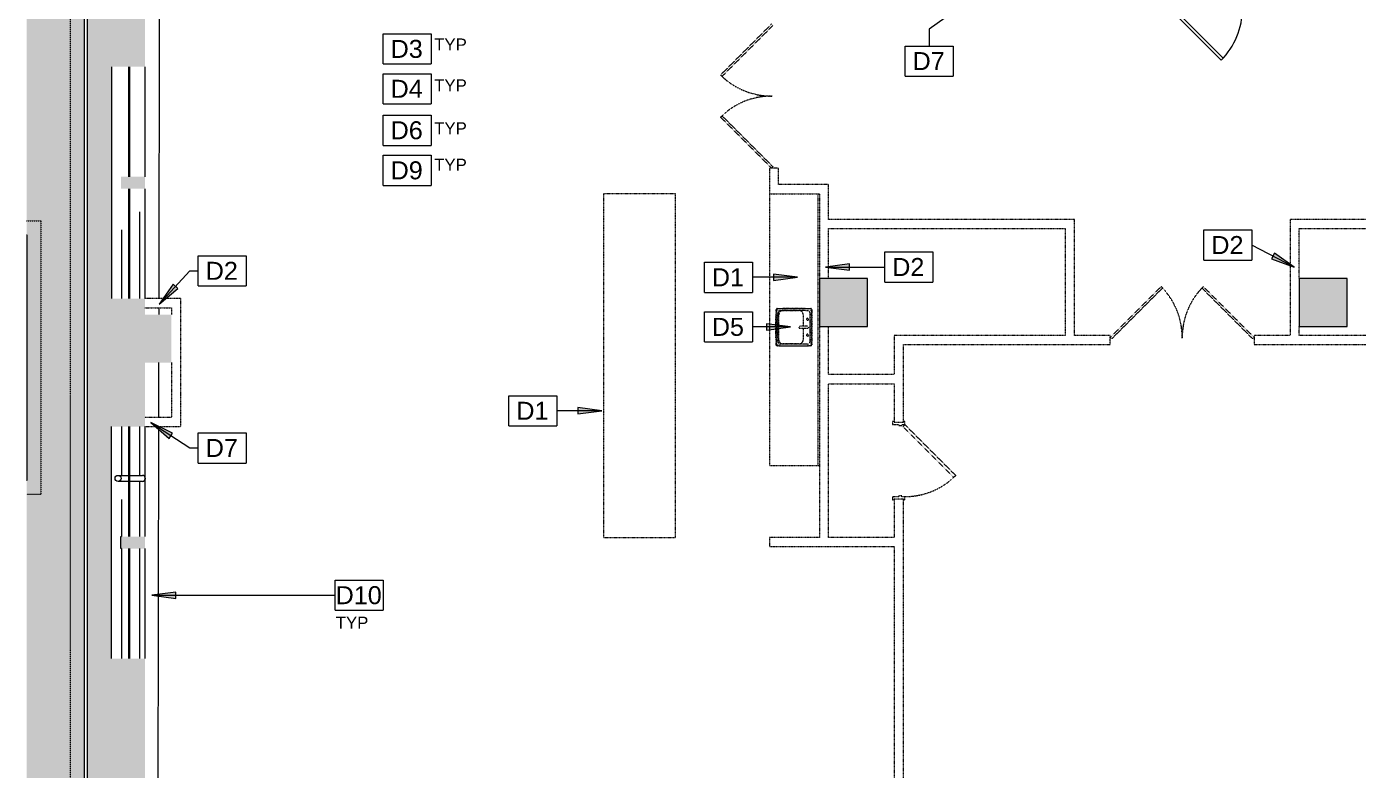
# Model space of a CAD drawing. Header units: inches. Extents: x 433 to 2535, y -5 to 2055.
# Drawn here: x 433 to 1099, y 432 to 804 of the extents above; entities that cross this region are included whole.
import ezdxf

# ---------------------------------------------------------------- set-up
doc = ezdxf.new("R2010")
doc.units = ezdxf.units.IN
doc.header["$MEASUREMENT"] = 0
doc.linetypes.add('Demolished', pattern=[0.1875, 0.125, -0.0625])
doc.linetypes.add('IMPORT-Dash 1_16_', pattern=[0.125, 0.0625, -0.0625])
for name, color, linetype, lineweight in [('_900 AVAILABLE SPACE', 7, 'Continuous', 9), ('A-ANNO-KEYN', 231, 'Continuous', 9), ('A-DETL-GENF', 92, 'Continuous', 9), ('A-DOOR', 31, 'Continuous', 13), ('A-WALL', 113, 'Continuous', 13), ('A0209 - Terrace Backround_Link_dwg', 8, 'Continuous', 9), ('CORE', 7, 'Continuous', 9), ('G-ANNO-TEXT', 231, 'Continuous', 9), ('L-DT-style-43', 10, 'Continuous', 20), ('L-GR-soil', 10, 'Continuous', 20), ('L-HS-pav-edge', 10, 'Continuous', 20), ('L-HS-pav-patt-53', 10, 'Continuous', 20), ('P-SANR-FIXT', 6, 'Demolished', 9), ('Q-CASE', 31, 'Demolished', 9), ('S-COLS', 52, 'Continuous', 13), ('Victor Bldg - 9th Floor_LINK_dwg', 8, 'Continuous', 9), ('WINDOWS', 7, 'Continuous', 9)]:
    doc.layers.add(name, color=color, linetype=linetype, lineweight=lineweight)
doc.styles.add('Arial', font='arial.ttf', dxfattribs={"height": 9})
doc.styles.add('Swis721 Lt BT', font='swissl.ttf', dxfattribs={"height": 6})

# ---------------------------------------------------------------- blocks, each defined once
blk = doc.blocks.new('Victor Bldg - 9th Floor_LINK_dwg-6972240-Level XX  DEMOLITION')
at = {"lineweight": 9}
for p, q in [((483.5, 783.5), (483.5, 728.5)), ((483.5, 722.5), (483.5, 667.5)), ((483.5, 603.5), (483.5, 548.5)), ((483.5, 542.5), (483.5, 487.5))]:
    blk.add_line(p, q, dxfattribs=at)
at = {"layer": '_900 AVAILABLE SPACE'}
for p, q in [((498.82, 667.5), (499.09, 813)), ((498.81, 659.5), (498.81, 662.88)), ((498.71, 608.12), (498.76, 635.5)), ((498.2, 329.5), (498.7, 603.5))]:
    blk.add_line(p, q, dxfattribs=at)
at = {"layer": 'CORE'}
for p, q in [((489, 711), (489, 667.5)), ((480, 702), (480, 667.5)), ((475, 487.5), (475, 603.5)), ((480, 603.5), (480, 579.1)), ((483.94, 603.5), (483.94, 548.5)), ((489, 603.5), (489, 579.1)), ((478.31, 579.1), (490.5, 579.1)), ((490.5, 576.1), (478.31, 576.1)), ((480, 567), (480, 548.5)), ((480, 542.5), (480, 487.5)), ((483.69, 542.5), (483.69, 487.5)), ((489, 542.5), (489, 487.5))]:
    blk.add_line(p, q, dxfattribs=at)
at = {"layer": 'CORE', "flags": 128}
blk.add_lwpolyline([(489, 576.1), (489, 576), (489, 548.5)], dxfattribs=at)
at = {"layer": 'CORE'}
blk.add_circle((478.31, 577.6), 1.5, dxfattribs=at)
blk.add_arc((490.5, 577.6), 1.5, 270, 90, dxfattribs=at)
at = {"layer": 'WINDOWS'}
for p, q in [((475, 783.5), (475, 667.5)), ((483.69, 783.5), (483.69, 728.5)), ((483.94, 783.5), (483.94, 728.5)), ((491.69, 783.5), (491.69, 728.5)), ((483.69, 722.5), (483.69, 667.5)), ((483.94, 722.5), (483.94, 667.5)), ((491.69, 722.5), (491.69, 667.5)), ((483.69, 603.5), (483.69, 548.5)), ((491.69, 603.5), (491.69, 548.5)), ((483.94, 542.5), (483.94, 487.5)), ((491.69, 542.5), (491.69, 487.5))]:
    blk.add_line(p, q, dxfattribs=at)
at = {"layer": 'WINDOWS', "flags": 128}
blk.add_lwpolyline([(480, 542.5), (479.69, 542.5), (479.69, 548.5), (480, 548.5)], dxfattribs=at)
blk = doc.blocks.new('Door - Single - Solid Door-6985263-Level XX  DEMOLITION')
at = {"layer": 'A-DOOR'}
h = blk.add_hatch(color=250, dxfattribs=at)
h.paths.add_polyline_path([(-15.26, -3.15), (-14.13, -3.15), (-14.13, -1.65), (-13.63, -1.65), (-13.63, -0.15), (-14.13, -0.15), (-14.13, 2.97), (-15.63, 2.97), (-15.63, 2.22), (-15.26, 2.22), (-15.26, -2.4), (-15.63, -2.4), (-15.63, -3.15)], flags=0)
h.paths.add_polyline_path([(22.12, -3.15), (23.62, -3.15), (23.62, -2.4), (23.24, -2.4), (23.24, 2.22), (23.62, 2.22), (23.6, 2.97), (22.12, 2.97), (22.12, -0.15), (21.62, -0.15), (21.62, -1.65), (22.12, -1.65), (22.12, -2.4)], flags=0)
at = {"layer": 'A-DOOR', "color": 8, "lineweight": 20}
for p, q in [((-15.63, 2.97), (-14.13, 2.97)), ((-15.63, 2.22), (-15.63, 2.97)), ((-14.13, 2.97), (-14.13, -0.15)), ((22.12, 2.97), (23.62, 2.97)), ((22.12, -0.15), (22.12, 2.97)), ((23.62, 2.97), (23.62, 2.22)), ((-15.63, -3.15), (-15.63, -2.4)), ((-14.13, -3.15), (-15.63, -3.15)), ((-14.13, -0.15), (-13.63, -0.15)), ((-14.13, -1.65), (-14.13, -3.15)), ((-13.63, -1.65), (-14.13, -1.65)), ((-13.03, -2.18), (-14.01, -3.15)), ((-14.01, -3.15), (11.45, -28.61)), ((-13.63, -0.15), (-13.63, -1.65)), ((12.42, -27.63), (-13.03, -2.18)), ((21.62, -0.15), (22.12, -0.15)), ((21.62, -1.65), (21.62, -0.15)), ((22.12, -1.65), (21.62, -1.65)), ((22.12, -3.15), (22.12, -1.65)), ((23.62, -3.15), (22.12, -3.15)), ((23.62, -2.4), (23.62, -3.15)), ((11.45, -28.61), (12.42, -27.63))]:
    blk.add_line(p, q, dxfattribs=at)
at = {"layer": 'A-DOOR', "lineweight": 9}
blk.add_arc((-14.01, -3.15), 36, 315, 0.5, dxfattribs=at)
blk = doc.blocks.new('Concrete-Rectangular-Column - 24 x 24-6985472-Level XX  DEMOLITION')
at = {"layer": 'S-COLS', "lineweight": 9}
blk.add_hatch(color=7, dxfattribs=at).paths.add_polyline_path([(12, -12), (12, 12), (-12, 12), (-12, -12), (7.38, -12)], flags=0)
at = {"layer": 'S-COLS', "color": 8, "lineweight": 20}
for p, q in [((12, 12), (-12, 12)), ((-12, 12), (-12, -12)), ((12, -12), (12, 12)), ((-12, -12), (12, -12))]:
    blk.add_line(p, q, dxfattribs=at)
blk = doc.blocks.new('Door - Glass Double - Full Rail - Panic Pull-7687648-Level XX  DEMOLITION')
at = {"layer": 'A-DOOR', "color": 10, "linetype": 'Demolished', "lineweight": 20}
for p, q in [((-36, 1.26), (-10.54, 26.72)), ((-10.54, 26.72), (-9.84, 26.01)), ((10.54, 26.72), (9.84, 26.01)), ((36, 1.26), (10.54, 26.72)), ((-9.84, 26.01), (-35.29, 0.56)), ((9.84, 26.01), (35.29, 0.56)), ((-35.29, 0.56), (-36, 1.26)), ((35.29, 0.56), (36, 1.26))]:
    blk.add_line(p, q, dxfattribs=at)
at = {"layer": 'A-DOOR', "color": 7, "linetype": 'Demolished', "lineweight": 9}
for centre, start, end in [((-36, 1.26), 359.5, 45), ((36, 1.26), 135, 180.5)]:
    blk.add_arc(centre, 36, start, end, dxfattribs=at)
blk = doc.blocks.new('Door - Single - Solid Door-7687678-Level XX  DEMOLITION')
at = {"layer": 'A-DOOR', "color": 10, "linetype": 'Demolished', "lineweight": 20}
for p, q in [((-14.01, 3.15), (11.45, 28.61)), ((12.42, 27.63), (-13.03, 2.18)), ((11.45, 28.61), (12.42, 27.63)), ((-15.63, 3.15), (-15.63, 2.4)), ((-14.13, 3.15), (-15.63, 3.15)), ((-14.13, 1.65), (-14.13, 3.15)), ((-13.63, 1.65), (-14.13, 1.65)), ((-14.13, -2.97), (-14.13, 0.15)), ((-14.13, 0.15), (-13.63, 0.15)), ((-13.03, 2.18), (-14.01, 3.15)), ((-13.63, 0.15), (-13.63, 1.65)), ((22.12, 1.65), (21.62, 1.65)), ((21.62, 1.65), (21.62, 0.15)), ((21.62, 0.15), (22.12, 0.15)), ((23.62, 3.15), (22.12, 3.15)), ((22.12, 3.15), (22.12, 1.65)), ((22.12, 0.15), (22.12, -2.97)), ((23.62, 2.4), (23.62, 3.15)), ((-15.63, -2.22), (-15.63, -2.97)), ((-15.63, -2.97), (-14.13, -2.97)), ((22.12, -2.97), (23.62, -2.97)), ((23.62, -2.97), (23.62, -2.22))]:
    blk.add_line(p, q, dxfattribs=at)
at = {"layer": 'A-DOOR', "color": 7, "linetype": 'Demolished', "lineweight": 9}
blk.add_arc((-14.01, 3.15), 36, 359.5, 45, dxfattribs=at)
blk = doc.blocks.new('C-Counter Top - ADJ HEIGHT-7688696-Level XX  DEMOLITION')
at = {"layer": 'Q-CASE', "color": 7}
for p, q in [((88.61, -0.75), (88.61, 0)), ((-47.26, -0.75), (88.61, -0.75)), ((88.61, -25), (88.61, -0.75)), ((-47.26, -25), (88.61, -25))]:
    blk.add_line(p, q, dxfattribs=at)
blk = doc.blocks.new('C-Counter Top - ADJ HEIGHT 3_-7689110-Level XX  DEMOLITION')
at = {"layer": 'Q-CASE', "color": 7}
for p, q in [((124.61, 0), (-47.26, 0)), ((-47.26, 0), (-47.26, -36)), ((124.61, -36), (124.61, 0)), ((-47.26, -36), (124.61, -36))]:
    blk.add_line(p, q, dxfattribs=at)
blk = doc.blocks.new('P-Sink-Rectangular - PSR1918-V6-Level XX  DEMOLITION')
at = {"layer": 'P-SANR-FIXT', "color": 7}
for p, q in [((-9.5, 4.97), (-9.34, 8.49)), ((-9.13, 8.48), (-9.28, 4.96)), ((-8.99, 8.84), (-5.52, 9)), ((-5.51, 8.78), (-8.98, 8.63)), ((-8.5, 5.01), (-8.42, 6.97)), ((-7.47, 7.92), (-5.51, 8)), ((-5.52, 9), (5.52, 9)), ((-5.52, 9), (-5.51, 8.78)), ((5.51, 8.78), (-5.51, 8.78)), ((-5.51, 8), (5.51, 8)), ((5.52, 9), (5.51, 8.78)), ((8.98, 8.63), (5.51, 8.78)), ((5.51, 8), (7.47, 7.92)), ((5.52, 9), (8.99, 8.84)), ((8.42, 6.97), (8.5, 5.01)), ((9.28, 4.96), (9.13, 8.48)), ((9.34, 8.49), (9.5, 4.97)), ((-9.5, 4.97), (-9.28, 4.96)), ((-9.5, -4.97), (-9.5, 4.97)), ((-9.28, 4.96), (-9.28, -4.96)), ((-8.5, -5.01), (-8.5, 5.01)), ((-8.35, -5.5), (-8.35, 2.5)), ((-8.35, -5.5), (-8.35, 2.5)), ((-6.25, 4.6), (-0.49, 4.6)), ((-6.25, 4.6), (-0.49, 4.6)), ((0.48, 4.6), (6.25, 4.6)), ((0.48, 4.6), (6.25, 4.6)), ((8.35, 2.5), (8.35, -5.5)), ((8.35, 2.5), (8.35, -5.5)), ((8.5, 5.01), (8.5, -5.01)), ((9.5, 4.97), (9.28, 4.96)), ((9.28, -4.96), (9.28, 4.96)), ((9.5, 4.97), (9.5, -4.97)), ((-9.5, -4.97), (-9.28, -4.96)), ((-9.34, -8.49), (-9.5, -4.97)), ((-9.28, -4.96), (-9.13, -8.48)), ((-8.42, -6.97), (-8.5, -5.01)), ((8.5, -5.01), (8.42, -6.97)), ((9.13, -8.48), (9.28, -4.96)), ((9.5, -4.97), (9.28, -4.96)), ((9.5, -4.97), (9.34, -8.49)), ((-5.52, -9), (-8.99, -8.84)), ((-8.98, -8.63), (-5.51, -8.78)), ((-5.51, -8), (-7.47, -7.92)), ((6.25, -7.6), (-6.25, -7.6)), ((6.25, -7.6), (-6.25, -7.6)), ((-5.52, -9), (-5.51, -8.78)), ((5.52, -9), (-5.52, -9)), ((5.51, -8), (-5.51, -8)), ((-5.51, -8.78), (5.51, -8.78)), ((7.47, -7.92), (5.51, -8)), ((5.51, -8.78), (8.98, -8.63)), ((5.52, -9), (5.51, -8.78)), ((8.99, -8.84), (5.52, -9))]:
    blk.add_line(p, q, dxfattribs=at)
at = {"layer": 'P-SANR-FIXT', "color": 7, "flags": 128}
for points in [[(-0.5, 6.97), (-0.5, 6.97), (-0.5, 6.96), (-0.5, 6.95), (-0.5, 6.94), (-0.5, 6.93), (-0.5, 6.91), (-0.5, 6.89), (-0.5, 6.87), (-0.5, 6.84), (-0.5, 6.81), (-0.5, 6.78), (-0.5, 6.74), (-0.5, 6.7), (-0.5, 6.66), (-0.5, 6.62), (-0.5, 6.57), (-0.5, 6.52), (-0.5, 6.47), (-0.5, 6.42), (-0.5, 6.36), (-0.5, 6.3), (-0.5, 6.24), (-0.5, 6.18), (-0.5, 6.11), (-0.5, 6.05), (-0.5, 5.98), (-0.5, 5.91), (-0.5, 5.84), (-0.5, 5.77), (-0.5, 5.69), (-0.5, 5.62), (-0.5, 5.54), (-0.5, 5.46), (-0.5, 5.39), (-0.5, 5.31), (-0.5, 5.23), (-0.5, 5.15), (-0.5, 5.07), (-0.5, 4.99), (-0.5, 4.91), (-0.5, 4.83), (-0.5, 4.75), (-0.5, 4.67), (-0.5, 4.59), (-0.5, 4.51), (-0.5, 4.44), (-0.5, 4.36), (-0.5, 4.28), (-0.5, 4.21), (-0.5, 4.13), (-0.5, 4.06), (-0.5, 3.99), (-0.5, 3.92), (-0.5, 3.86), (-0.5, 3.79), (-0.5, 3.73), (-0.5, 3.66), (-0.5, 3.61), (-0.5, 3.55), (-0.5, 3.49), (-0.5, 3.44), (-0.5, 3.39), (-0.5, 3.34), (-0.5, 3.3), (-0.5, 3.25), (-0.5, 3.21), (-0.5, 3.18), (-0.5, 3.14), (-0.5, 3.11), (-0.5, 3.08), (-0.5, 3.06), (-0.5, 3.04), (-0.5, 3.02), (-0.5, 3), (-0.5, 2.99), (-0.5, 2.98), (-0.5, 2.97), (-0.5, 2.97), (-0.5, 2.97)], [(0.5, 2.97), (0.5, 2.97), (0.5, 2.97), (0.5, 2.98), (0.5, 2.99), (0.5, 3.01), (0.5, 3.02), (0.5, 3.05), (0.5, 3.07), (0.5, 3.1), (0.5, 3.13), (0.5, 3.16), (0.5, 3.19), (0.5, 3.23), (0.5, 3.27), (0.5, 3.32), (0.5, 3.36), (0.5, 3.41), (0.5, 3.46), (0.5, 3.52), (0.5, 3.57), (0.5, 3.63), (0.5, 3.69), (0.5, 3.76), (0.5, 3.82), (0.5, 3.89), (0.5, 3.95), (0.5, 4.02), (0.5, 4.1), (0.5, 4.17), (0.5, 4.24), (0.5, 4.32), (0.5, 4.39), (0.5, 4.47), (0.5, 4.55), (0.5, 4.63), (0.5, 4.71), (0.5, 4.79), (0.5, 4.87), (0.5, 4.95), (0.5, 5.03), (0.5, 5.11), (0.5, 5.19), (0.5, 5.26), (0.5, 5.34), (0.5, 5.42), (0.5, 5.5), (0.5, 5.58), (0.5, 5.65), (0.5, 5.73), (0.5, 5.8), (0.5, 5.87), (0.5, 5.94), (0.5, 6.01), (0.5, 6.08), (0.5, 6.14), (0.5, 6.21), (0.5, 6.27), (0.5, 6.33), (0.5, 6.39), (0.5, 6.44), (0.5, 6.49), (0.5, 6.55), (0.5, 6.59), (0.5, 6.64), (0.5, 6.68), (0.5, 6.72), (0.5, 6.76), (0.5, 6.79), (0.5, 6.82), (0.5, 6.85), (0.5, 6.88), (0.5, 6.9), (0.5, 6.92), (0.5, 6.93), (0.5, 6.95), (0.5, 6.96), (0.5, 6.96), (0.5, 6.97), (0.5, 6.97)]]:
    blk.add_lwpolyline(points, dxfattribs=at)
at = {"layer": 'P-SANR-FIXT', "color": 7}
for centre, radius, start, end in [((-8.97, 8.47), 0.371, 92.5667, 177.4333), ((-8.97, 8.47), 0.156, 92.5667, 177.4333), ((-7.42, 6.92), 0.995, 92.5667, 177.4333), ((-4, 6.75), 0.5, 360, 180), ((-4, 6.75), 0.5, 180, 360), ((-4, 6.75), 0.5, 180, 270), ((-4, 6.75), 0.5, 180, 270), ((-4, 6.75), 0.5, 135, 165), ((-4, 6.75), 0.5, 135, 165), ((-4, 6.75), 0.5, 60, 120), ((-4, 6.75), 0.5, 60, 120), ((-4, 6.75), 0.5, 75, 105), ((-4, 6.75), 0.5, 75, 105), ((-4, 6.75), 0.5, 0, 45), ((-4, 6.75), 0.5, 15, 45), ((-4, 6.75), 0.5, 0, 45), ((-4, 6.75), 0.5, 15, 45), ((-4, 6.75), 0.5, 315, 360), ((-4, 6.75), 0.5, 315, 360), ((0, 6.97), 0.5, 135, 150), ((0, 6.97), 0.5, 90, 105), ((0, 6.97), 0.5, 75, 90), ((0, 6.97), 0.5, 30, 45), ((4, 6.75), 0.5, 360, 180), ((4, 6.75), 0.5, 135, 180), ((4, 6.75), 0.5, 135, 180), ((4, 6.75), 0.5, 165, 180), ((4, 6.75), 0.5, 165, 180), ((4, 6.75), 0.5, 180, 360), ((4, 6.75), 0.5, 180, 225), ((4, 6.75), 0.5, 180, 195), ((4, 6.75), 0.5, 180, 225), ((4, 6.75), 0.5, 180, 195), ((4, 6.75), 0.5, 135, 150), ((4, 6.75), 0.5, 135, 150), ((4, 6.75), 0.5, 0, 120), ((4, 6.75), 0.5, 0, 120), ((4, 6.75), 0.5, 75, 105), ((4, 6.75), 0.5, 75, 105), ((4, 6.75), 0.5, 30, 60), ((4, 6.75), 0.5, 30, 60), ((7.42, 6.92), 0.995, 2.5667, 87.4333), ((8.97, 8.47), 0.156, 2.5667, 87.4333), ((8.97, 8.47), 0.371, 2.5667, 87.4333), ((-6.25, 2.5), 2.1, 90, 180), ((-6.25, 2.5), 2.1, 90, 180), ((-6.25, 2.5), 2.1, 160.02876, 180), ((-6.25, 2.5), 2.1, 115.02876, 154.97124), ((-6.25, 2.5), 2.1, 90, 109.97124), ((-4, 6.75), 0.5, 195, 240), ((-4, 6.75), 0.5, 195, 240), ((-4, 6.75), 0.5, 255, 270), ((-4, 6.75), 0.5, 255, 270), ((-4, 6.75), 0.5, 315, 345), ((-4, 6.75), 0.5, 315, 345), ((0, 2.97), 0.5, 210, 225), ((0, 2.97), 0.5, 255, 270), ((0, 2.97), 0.5, 270, 285), ((0, 2.97), 0.5, 315, 330), ((4, 6.75), 0.5, 210, 225), ((4, 6.75), 0.5, 210, 225), ((4, 6.75), 0.5, 240, 300), ((4, 6.75), 0.5, 240, 300), ((4, 6.75), 0.5, 255, 270), ((4, 6.75), 0.5, 255, 270), ((4, 6.75), 0.5, 315, 345), ((4, 6.75), 0.5, 315, 345), ((4, 6.75), 0.5, 315, 330), ((4, 6.75), 0.5, 315, 330), ((6.25, 2.5), 2.1, 70.02876, 90), ((6.25, 2.5), 2.1, 0, 90), ((6.25, 2.5), 2.1, 0, 90), ((6.25, 2.5), 2.1, 25.02876, 64.97124), ((6.25, 2.5), 2.1, 0, 19.97124), ((-6.25, -5.5), 2.1, 180, 199.97124), ((-6.25, -5.5), 2.1, 180, 270), ((-6.25, -5.5), 2.1, 180, 270), ((-6.25, -5.5), 2.1, 205.02876, 244.97124), ((6.25, -5.5), 2.1, 270, 360), ((6.25, -5.5), 2.1, 270, 360), ((6.25, -5.5), 2.1, 295.02876, 334.97124), ((6.25, -5.5), 2.1, 340.02876, 360), ((-8.97, -8.47), 0.371, 182.5667, 267.4333), ((-8.97, -8.47), 0.156, 182.5667, 267.4333), ((-7.42, -6.92), 0.995, 182.5667, 267.4333), ((-6.25, -5.5), 2.1, 250.02876, 270), ((6.25, -5.5), 2.1, 270, 289.97124), ((7.42, -6.92), 0.995, 272.5667, 357.4333), ((8.97, -8.47), 0.156, 272.5667, 357.4333), ((8.97, -8.47), 0.371, 272.5667, 357.4333)]:
    blk.add_arc(centre, radius, start, end, dxfattribs=at)
blk = doc.blocks.new('A0209 - Terrace Backround_Link_dwg-7465005-Level XX  DEMOLITION')
at = {"layer": 'L-GR-soil'}
h = blk.add_hatch(dxfattribs=at)
h.set_pattern_fill('FP_1', color=256, style=0, pattern_type=2)
h.set_pattern_definition([(37.5, (0, -3000), (-0.37796, 11.560943), [0, -9.12, 0, -10.2, -9.75]), (37.5, (0, -3000), (-0.37796, 11.560943), [-19.32, 0, -9.75]), (37.5, (0, -3000), (-0.37796, 11.560943), [0, -19.32, 0, -9.75]), (7.5, (0, -3000), (10.61866, 16.932876), [0, -4.92, 0, -8.22, -3.15]), (7.5, (0, -3000), (10.61866, 16.932876), [-13.14, 0, -3.15]), (7.5, (0, -3000), (10.61866, 16.932876), [0, -13.14, 0, -3.15]), (327.5, (-7.38, -3000), (18.684514, 0.03417), [0, -3, 0, -10.8, -14.1]), (327.5, (-7.38, -3000), (18.684514, 0.03417), [-13.8, 0, -14.1]), (327.5, (-7.38, -3000), (18.684514, 0.03417), [0, -13.8, 0, -14.1]), (317.5, (-7.38, -3000), (18.036465, 5.266324), [0, -1.5, 0, -7.08, -8.1]), (317.5, (-7.38, -3000), (18.036465, 5.266324), [-8.58, 0, -8.1]), (317.5, (-7.38, -3000), (18.036465, 5.266324), [0, -8.58, 0, -8.1])])
h.paths.add_polyline_path([(432.58, 243.5), (525.75, 243.5), (525.75, 286), (461.5, 286), (461.5, 1728.62), (432.58, 1728.62), (432.58, 270.03)], flags=0)
at = {"layer": 'L-HS-pav-patt-53'}
h = blk.add_hatch(dxfattribs=at)
h.set_pattern_fill('FP_2', color=256, style=0, pattern_type=2)
h.set_pattern_definition([(0, (0.9, -3000), (18, 18), [5.4, -6.3, 0.9, -5.4]), (0, (8.1, -2996.4), (18, 18), [0.9, -4.5, 3.6, -9]), (0, (10.8, -2995.5), (18, 18), [0.9, -17.1]), (0, (2.7, -2994.6), (18, 18), [3.6, -14.4]), (0, (0.9, -2992.8), (18, 18), [1.8, -16.2]), (0, (13.5, -2991), (18, 18), [1.8, -0.9, 0.9, -14.4]), (0, (6.3, -2990.1), (18, 18), [2.7, -15.3]), (0, (1.8, -2988.3), (18, 18), [1.8, -16.2]), (0, (9, -2986.5), (18, 18), [0.9, -5.4, 2.7, -9]), (0, (5.4, -2985.6), (18, 18), [1.8, -16.2]), (0, (11.7, -2984.7), (18, 18), [1.8, -16.2]), (0, (8.1, -2983.8), (18, 18), [1.8, -16.2]), (0, (15.3, -2982.9), (18, 18), [1.8, -16.2]), (90, (0, -3000), (-18, 18), [3.6, -0.9, 1.8, -7.2, -4.5]), (90, (0, -3000), (-18, 18), [-13.5, 0, -4.5]), (90, (0, -3000), (-18, 18), [0, -13.5, 3.6, -0.9]), (90, (0.9, -2988.3), (-18, 18), [0.9, -17.1]), (90, (3.6, -2993.7), (-18, 18), [1.8, -3.6, 0.9, -11.7]), (90, (4.5, -2991), (-18, 18), [1.8, -3.6, 2.7, -9.9]), (90, (7.2, -2995.5), (-18, 18), [0.9, -9, 1.8, -0.9, -5.4]), (90, (7.2, -2995.5), (-18, 18), [-12.6, 0, -5.4]), (90, (7.2, -2995.5), (-18, 18), [0, -12.6, 1.8, -3.6]), (90, (8.1, -2997.3), (-18, 18), [0.9, -17.1]), (90, (9.9, -2991.9), (-18, 18), [0.9, -0.9, 2.7, -13.5]), (90, (10.8, -2994.6), (-18, 18), [1.8, -7.2, 0.9, -0.9, -7.2]), (90, (10.8, -2994.6), (-18, 18), [-10.8, 0, -7.2]), (90, (10.8, -2994.6), (-18, 18), [0, -10.8, 0.9, -6.3]), (90, (12.6, -2999.1), (-18, 18), [2.7, -15.3]), (90, (14.4, -2985.6), (-18, 18), [0.9, -0.9, 0.9, -15.3]), (90, (15.3, -2990.1), (-18, 18), [2.7, -15.3]), (90, (17.55, -2991.45), (-18, 18), [0.9, -17.1]), (45, (6.3, -3000), (0, 18.00011), [1.273, -24.183]), (45, (4.5, -2982.9), (0, 18.00011), [1.273, -3.818, 3.818, -16.546]), (45, (6.3, -2985.6), (0, 18.00011), [2.546, -6.364, 1.273, -15.274]), (45, (9.9, -2986.5), (0, 18.00011), [2.546, -8.91, 1.273, -12.728]), (45, (2.7, -2994.6), (0, 18.00011), [1.273, -24.183]), (45, (7.2, -2994.6), (0, 18.00011), [3.818, -21.637]), (45, (10.8, -2992.8), (0, 18.00011), [1.273, -7.637, 1.273, -15.273]), (45, (13.5, -2991), (0, 18.00011), [2.546, -22.91]), (45, (17.1, -2991), (0, 18.00011), [2.546, -22.91]), (45, (17.1, -2996.4), (0, 18.00011), [1.273, -24.183]), (45, (15.3, -2987.4), (0, 18.00011), [1.273, -24.183]), (45, (13.5, -2984.7), (0, 18.00011), [1.273, -24.183]), (45, (17.1, -2982.9), (0, 18.00011), [1.273, -24.183]), (45, (0, -2982.9), (0, 18.00011), [1.273, -24.183]), (45, (9, -2990.1), (0, 18.00011), [1.273, -24.183]), (45, (10.8, -2982.9), (0, 18.00011), [1.273, -8.91, 1.273, -14.001]), (45, (2.7, -2992.8), (0, 18.00011), [2.546, -22.91]), (45, (2.7, -2988.3), (0, 18.00011), [3.818, -21.637]), (135, (0.9, -2992.8), (-18.00011, 0), [1.909, -23.547]), (135, (10.8, -2993.7), (-18.00011, 0), [1.273, -24.183]), (135, (16.2, -2991), (-18.00011, 0), [1.273, -24.183]), (135, (9.9, -2987.4), (-18.00011, 0), [1.273, -24.183]), (135, (10.8, -2984.7), (-18.00011, 0), [1.273, -24.183]), (135, (8.1, -2983.8), (-18.00011, 0), [1.273, -24.183]), (135, (11.7, -2984.7), (-18.00011, 0), [1.273, -24.183]), (135, (0.9, -2995.5), (-18.00011, 0), [1.273, -24.183]), (135, (4.5, -2989.2), (-18.00011, 0), [1.273, -24.183]), (135, (4.5, -2994.6), (-18.00011, 0), [2.546, -22.91]), (135, (8.1, -2996.4), (-18.00011, 0), [2.546, -22.91]), (135, (15.3, -2986.5), (-18.00011, 0), [2.546, -22.91]), (135, (9.9, -2991), (-18.00011, 0), [1.273, -24.183]), (135, (12.6, -2996.4), (-18.00011, 0), [2.546, -15.273, 1.273, -6.364]), (135, (1.8, -2988.3), (-18.00011, 0), [2.546, -5.091, 2.546, -15.274]), (135, (0, -2998.2), (-18.00011, 0), [2.545, -6.365, 2.545, -6.365, -7.636]), (135, (0, -2998.2), (-18.00011, 0), [-17.82, 0, -7.636]), (135, (0, -2998.2), (-18.00011, 0), [0, -17.82, 1.273, -6.363]), (26.565, (6.3, -2994.6), (18.000347, -1.6e-05), [4.025, -2.012, 2.012, -32.2]), (26.565, (9, -2983.8), (18.000347, -1.6e-05), [4.025, -36.224]), (26.565, (9, -2996.4), (18.000347, -1.6e-05), [2.012, -38.237]), (26.565, (0.9, -2995.5), (18.000347, -1.6e-05), [2.012, -38.237]), (26.565, (4.5, -2991), (18.000347, -1.6e-05), [2.012, -38.237]), (26.565, (0.9, -2989.2), (18.000347, -1.6e-05), [2.012, -38.237]), (63.435, (3.6, -2987.4), (-1.6e-05, 18.000347), [2.012, -38.237]), (63.435, (9.9, -2987.4), (-1.6e-05, 18.000347), [2.012, -38.237]), (63.435, (11.7, -3000), (-1.6e-05, 18.000347), [2.012, -38.237]), (63.435, (0, -2990.1), (-1.6e-05, 18.000347), [2.012, -38.237]), (63.435, (7.2, -2999.1), (-1.6e-05, 18.000347), [2.012, -14.087, 2.012, -22.138]), (116.565, (4.5, -2983.8), (1.6e-05, 18.000347), [2.012, -38.237]), (116.565, (15.3, -2987.4), (1.6e-05, 18.000347), [2.012, -38.237]), (116.565, (7.2, -2983.8), (1.6e-05, 18.000347), [2.012, -38.237]), (116.565, (0, -2993.7), (1.6e-05, 18.000347), [2.012, -38.237]), (153.435, (13.5, -2996.4), (-18.000347, -1.6e-05), [2.012, -38.237]), (153.435, (17.1, -2991.9), (-18.000347, -1.6e-05), [2.012, -38.237]), (153.435, (6.3, -2990.1), (-18.000347, -1.6e-05), [2.012, -38.237]), (153.435, (9, -2986.5), (-18.000347, -1.6e-05), [2.012, -38.237]), (153.435, (15.3, -2982.9), (-18.000347, -1.6e-05), [2.012, -38.237]), (153.435, (2.7, -3000), (-18.000347, -1.6e-05), [3.019, -37.231])])
h.paths.add_polyline_path([(475, 287.5), (527.25, 287.5), (527.25, 299.5), (475, 299.5), (475, 1730.12), (463, 1730.12), (463, 287.5), (464.22, 287.5)], flags=0)
at = {"layer": 'L-DT-style-43', "linetype": 'IMPORT-Dash 1_16_', "flags": 128}
for points in [[(518.75, 279), (454.5, 279), (454.5, 1721.62), (432.58, 1721.62)], [(432.58, 706.37), (439.62, 706.37), (439.62, 569.5), (432.58, 569.5)]]:
    blk.add_lwpolyline(points, dxfattribs=at)
at = {"layer": 'L-HS-pav-edge', "flags": 128}
for points in [[(527.25, 287.5), (463, 287.5), (463, 1730.12), (432.58, 1730.12)], [(525.75, 286), (461.5, 286), (461.5, 1728.62), (432.58, 1728.62)], [(432.58, 699.37), (432.62, 699.37), (432.62, 576.5), (432.58, 576.5)]]:
    blk.add_lwpolyline(points, dxfattribs=at)
blk = doc.blocks.new('Keynote Tag - Keynote Number - Boxed-135510-Level XX  DEMOLITION')
at = {"layer": 'A-ANNO-KEYN'}
for p, q in [((-0.125, -0.0792), (-0.125, 0.0781)), ((-0.125, 0.0781), (0.125, 0.0781)), ((0.125, 0.0781), (0.125, -0.0792)), ((-0.125, -0.0792), (0.125, -0.0792))]:
    blk.add_line(p, q, dxfattribs=at)

msp = doc.modelspace()

# ---------------------------------------------------------------- hatches: boundary and pattern name
at = {"layer": 'A-ANNO-KEYN'}
for points in [[(1066.49, 683.32), (1056.56, 690.24), (1055.11, 687.44)], [(818.02, 678.18), (806.02, 679.76), (806.02, 676.6)], [(832.1, 683.32), (844.1, 681.74), (844.1, 684.9)], [(498.88, 664.77), (508.17, 672.53), (505.85, 674.67)], [(814.53, 653.4), (802.53, 654.98), (802.53, 651.82)], [(720.28, 611.42), (708.28, 613), (708.28, 609.84)], [(494.66, 605.48), (503.88, 597.63), (505.59, 600.28)], [(495.19, 519.19), (507.19, 517.61), (507.19, 520.77)]]:
    msp.add_hatch(color=256, dxfattribs=at).paths.add_polyline_path(points, flags=0)
at = {"layer": 'A-DETL-GENF'}
h = msp.add_hatch(color=7, dxfattribs=at)
h.paths.add_polyline_path([(2423, 3.5), (2423, 19.5), (2363, 19.5), (2363, 3.5)], flags=0)
h.paths.add_polyline_path([(2535, 3.5), (2535, 63.5), (2519, 63.5), (2519, 33.5), (2505, 33.5), (2505, 19.5), (2475, 19.5), (2475, 3.5), (2505, 3.5)], flags=0)
h.paths.add_polyline_path([(2103, 3.5), (2103, 19.5), (2059, 19.5), (2059, 27.5), (1979, 27.5), (1979, 11.5), (2043, 11.5), (2043, 3.5), (2059, 3.5)], flags=0)
h.paths.add_polyline_path([(2155, 3.5), (2215, 3.5), (2215, 19.5), (2203, 19.5), (2203, 33.5), (2179, 33.5), (2179, 19.5), (2155, 19.5)], flags=0)
h.paths.add_polyline_path([(2261.33, 7.5), (2267.33, 7.5), (2267.33, 19.5), (2261.33, 19.5)], flags=0)
h.paths.add_polyline_path([(2316, 7.5), (2316.67, 7.5), (2316.67, 19.5), (2310.67, 19.5), (2310.67, 7.5), (2311.38, 7.5)], flags=0)
h.paths.add_polyline_path([(1497.81, 11.5), (1503, 11.5), (1503, 27), (1483, 27), (1483, 41.5), (1459, 41.5), (1459, 27), (1439, 27), (1439, 11.5), (1483, 11.5)], flags=0)
h.paths.add_polyline_path([(1323, 11.5), (1323, 27), (1259, 27), (1259, 11.5)], flags=0)
h.paths.add_polyline_path([(1843, 11.5), (1863, 11.5), (1863, 27.5), (1843, 27.5), (1843, 41.5), (1819, 41.5), (1819, 27.5), (1799, 27.5), (1799, 11.5), (1819, 11.5)], flags=0)
h.paths.add_polyline_path([(1662.12, 11.5), (1683, 11.5), (1683, 27.5), (1619, 27.5), (1619, 11.5), (1657.5, 11.5)], flags=0)
h.paths.add_polyline_path([(1924, 15.5), (1924, 27.5), (1918, 27.5), (1918, 15.5)], flags=0)
h.paths.add_polyline_path([(1378, 15.5), (1384, 15.5), (1384, 27.5), (1378, 27.5)], flags=0)
h.paths.add_polyline_path([(1198, 15.5), (1204, 15.5), (1204, 27.5), (1198, 27.5)], flags=0)
h.paths.add_polyline_path([(1744, 15.5), (1744, 27.5), (1738, 27.5), (1738, 15.5)], flags=0)
h.paths.add_polyline_path([(1564, 15.5), (1564, 27), (1558, 27), (1558, 15.5)], flags=0)
h.paths.add_polyline_path([(2535, 115.5), (2535, 175.5), (2519, 175.5), (2519, 115.5)], flags=0)
h.paths.add_polyline_path([(2531, 220.5), (2531, 226.5), (2519, 226.5), (2519, 220.5)], flags=0)
h.paths.add_polyline_path([(2519, 268.5), (2531, 268.5), (2531, 274.5), (2519, 274.5)], flags=0)
h.paths.add_polyline_path([(527.25, 299.5), (543, 299.5), (543, 315.5), (505, 315.5), (505, 329.5), (491.69, 329.5), (491.69, 371.5), (475, 371.5), (475, 299.5), (505, 299.5)], flags=0)
h.paths.add_polyline_path([(903, 299.5), (903, 315.5), (871, 315.5), (871, 329.5), (847, 329.5), (847, 315.5), (839, 315.5), (839, 299.5), (871, 299.5)], flags=0)
h.paths.add_polyline_path([(659, 299.5), (723, 299.5), (723, 315.5), (659, 315.5), (659, 303.5)], flags=0)
h.paths.add_polyline_path([(778, 303.5), (784, 303.5), (784, 315.5), (778, 315.5)], flags=0)
h.paths.add_polyline_path([(961.31, 303.5), (964, 303.5), (964, 315.5), (958, 315.5), (958, 303.5), (959.81, 303.5)], flags=0)
h.paths.add_polyline_path([(598, 303.5), (604, 303.5), (604, 315.5), (598, 315.5)], flags=0)
h.paths.add_polyline_path([(2535, 319.5), (2535, 379.5), (2519, 379.5), (2519, 365.5), (2505, 365.5), (2505, 341.5), (2519, 341.5), (2519, 319.5)], flags=0)
h.paths.add_polyline_path([(475, 423.5), (491.69, 423.5), (491.69, 487.5), (475, 487.5)], flags=0)
h.paths.add_polyline_path([(2519, 431.5), (2535, 431.5), (2535, 491.5), (2527, 491.5), (2527, 551.5), (2511, 551.5), (2511, 475.5), (2519, 475.5), (2519, 436.13)], flags=0)
h.paths.add_polyline_path([(491.69, 542.5), (491.69, 548.5), (480, 548.5), (480, 542.5)], flags=0)
h.paths.add_polyline_path([(491.69, 603.5), (491.69, 635.5), (505.02, 635.5), (505.02, 659.5), (491.69, 659.5), (491.69, 667.5), (475, 667.5), (475, 603.5)], flags=0)
h.paths.add_polyline_path([(2511, 603.5), (2527, 603.5), (2527, 667.5), (2511, 667.5), (2511, 647.5), (2499, 647.5), (2499, 623.5), (2511, 623.5), (2511, 608.12)], flags=0)
h.paths.add_polyline_path([(2511, 722.5), (2523, 722.5), (2523, 728.5), (2511, 728.5)], flags=0)
h.paths.add_polyline_path([(491.69, 722.5), (491.69, 728.5), (479.69, 728.5), (479.69, 722.5)], flags=0)
h.paths.add_polyline_path([(491.69, 783.5), (491.69, 847.5), (475, 847.5), (475, 783.5)], flags=0)
h.paths.add_polyline_path([(2511, 783.5), (2527, 783.5), (2527, 847.5), (2511, 847.5), (2511, 788.13)], flags=0)
h.paths.add_polyline_path([(2523, 902.5), (2523, 908.5), (2511, 908.5), (2511, 902.5)], flags=0)
h.paths.add_polyline_path([(491.69, 902.5), (491.69, 908.5), (479.69, 908.5), (479.69, 902.5)], flags=0)
h.paths.add_polyline_path([(2511, 963.5), (2527, 963.5), (2527, 1027.5), (2511, 1027.5), (2511, 1007.5), (2499, 1007.5), (2499, 983.5), (2511, 983.5)], flags=0)
h.paths.add_polyline_path([(491.69, 963.5), (491.69, 995.5), (505.02, 995.5), (505.02, 1019.5), (491.69, 1019.5), (491.69, 1027.5), (475, 1027.5), (475, 963.5)], flags=0)
h.paths.add_polyline_path([(2523, 1082.5), (2523, 1088.5), (2511, 1088.5), (2511, 1082.5)], flags=0)
h.paths.add_polyline_path([(491.69, 1082.5), (491.69, 1088.5), (479.69, 1088.5), (479.69, 1082.5)], flags=0)
h.paths.add_polyline_path([(475, 1143.5), (491.69, 1143.5), (491.69, 1207.5), (475, 1207.5), (475, 1148.13)], flags=0)
h.paths.add_polyline_path([(2527, 1143.5), (2527, 1207.5), (2511, 1207.5), (2511, 1143.5)], flags=0)
h.paths.add_polyline_path([(2523, 1262.5), (2523, 1268.5), (2511, 1268.5), (2511, 1262.5)], flags=0)
h.paths.add_polyline_path([(479.69, 1262.5), (491.69, 1262.5), (491.69, 1268.5), (479.69, 1268.5)], flags=0)
h.paths.add_polyline_path([(491.69, 1323.5), (491.69, 1355.5), (505.02, 1355.5), (505.02, 1379.5), (491.69, 1379.5), (491.69, 1387.5), (475, 1387.5), (475, 1323.5)], flags=0)
h.paths.add_polyline_path([(2511, 1323.5), (2527, 1323.5), (2527, 1387.5), (2511, 1387.5), (2511, 1367.5), (2499, 1367.5), (2499, 1343.5), (2511, 1343.5)], flags=0)
h.paths.add_polyline_path([(2511, 1442.5), (2523, 1442.5), (2523, 1448.5), (2511, 1448.5)], flags=0)
h.paths.add_polyline_path([(479.69, 1442.5), (491.69, 1442.5), (491.69, 1448.5), (479.69, 1448.5)], flags=0)
h.paths.add_polyline_path([(2511, 1503.5), (2527, 1503.5), (2527, 1567.5), (2511, 1567.5), (2511, 1522.88)], flags=0)
h.paths.add_polyline_path([(475, 1503.5), (491.69, 1503.5), (491.69, 1567.5), (475, 1567.5), (475, 1540.81)], flags=0)
h.paths.add_polyline_path([(2523, 1622.5), (2523, 1628.5), (2511, 1628.5), (2511, 1622.5)], flags=0)
h.paths.add_polyline_path([(491.69, 1622.5), (491.69, 1628.5), (479.69, 1628.5), (479.69, 1622.5)], flags=0)
h.paths.add_polyline_path([(491.69, 1683.38), (491.69, 1715.44), (505, 1715.44), (505, 1739.5), (491.69, 1739.5), (491.69, 1747.5), (475, 1747.5), (475, 1683.38)], flags=0)
h.paths.add_polyline_path([(2511, 1683.5), (2527, 1683.5), (2527, 1747.5), (2511, 1747.5), (2511, 1727.5), (2499, 1727.5), (2499, 1703.5), (2511, 1703.5)], flags=0)
h.paths.add_polyline_path([(2511, 1802.5), (2523, 1802.5), (2523, 1808.5), (2511, 1808.5)], flags=0)
h.paths.add_polyline_path([(491.69, 1802.5), (491.69, 1808.5), (479.69, 1808.5), (479.69, 1802.5)], flags=0)
h.paths.add_polyline_path([(491.69, 1863.5), (491.69, 1927.5), (475, 1927.5), (475, 1863.5)], flags=0)
h.paths.add_polyline_path([(2527, 1863.5), (2527, 1927.5), (2511, 1927.5), (2511, 1863.5)], flags=0)
h.paths.add_polyline_path([(2511, 1979.5), (2527, 1979.5), (2527, 2043.5), (2523, 2043.5), (2523, 2051.5), (2459, 2051.5), (2459, 2035.5), (2497, 2035.5), (2497, 2021.5), (2511, 2021.5)], flags=0)
h.paths.add_polyline_path([(491.69, 1979.5), (491.69, 2021.25), (514, 2021.25), (514, 2035.5), (543, 2035.5), (543, 2051.5), (475, 2051.5), (475, 1979.5)], flags=0)
h.paths.add_polyline_path([(2143.34, 2021.5), (2143.34, 2035.5), (2163, 2035.5), (2163, 2051.5), (2099, 2051.5), (2099, 2035.5), (2119.34, 2035.5), (2119.34, 2021.5), (2133.31, 2021.5)], flags=0)
h.paths.add_polyline_path([(1773.31, 2021.5), (1783, 2021.5), (1783, 2035.5), (1803, 2035.5), (1803, 2051.5), (1739, 2051.5), (1739, 2035.5), (1759, 2035.5), (1759, 2021.5), (1768.69, 2021.5)], flags=0)
h.paths.add_polyline_path([(1053.37, 2021.5), (1063, 2021.5), (1063, 2035.5), (1083, 2035.5), (1083, 2051.5), (1019, 2051.5), (1019, 2035.5), (1039, 2035.5), (1039, 2021.5), (1048.75, 2021.5)], flags=0)
h.paths.add_polyline_path([(1408.69, 2021.5), (1423, 2021.5), (1423, 2035.5), (1443, 2035.5), (1443, 2051.5), (1379, 2051.5), (1379, 2035.5), (1399, 2035.5), (1399, 2021.5)], flags=0)
h.paths.add_polyline_path([(683.75, 2021.5), (703, 2021.5), (703, 2035.5), (723, 2035.5), (723, 2051.5), (659, 2051.5), (659, 2035.5), (679, 2035.5), (679, 2021.5)], flags=0)
h.paths.add_polyline_path([(2296.73, 2035.5), (2343, 2035.5), (2343, 2051.5), (2279, 2051.5), (2279, 2035.5)], flags=0)
h.paths.add_polyline_path([(2404, 2035.5), (2404, 2047.5), (2398, 2047.5), (2398, 2035.5)], flags=0)
h.paths.add_polyline_path([(2038, 2035.5), (2044, 2035.5), (2044, 2047.5), (2038, 2047.5)], flags=0)
h.paths.add_polyline_path([(1983, 2035.5), (1983, 2051.5), (1919, 2051.5), (1919, 2035.5), (1954, 2035.5)], flags=0)
h.paths.add_polyline_path([(1864, 2035.5), (1864, 2047.5), (1858, 2047.5), (1858, 2035.5)], flags=0)
h.paths.add_polyline_path([(1678, 2035.5), (1684, 2035.5), (1684, 2047.5), (1678, 2047.5)], flags=0)
h.paths.add_polyline_path([(1593.31, 2035.5), (1623, 2035.5), (1623, 2051.5), (1559, 2051.5), (1559, 2035.5), (1588.69, 2035.5)], flags=0)
h.paths.add_polyline_path([(903, 2035.5), (903, 2051.5), (839, 2051.5), (839, 2035.5), (873.31, 2035.5)], flags=0)
h.paths.add_polyline_path([(958, 2035.5), (964, 2035.5), (964, 2047.5), (958, 2047.5)], flags=0)
h.paths.add_polyline_path([(784, 2035.5), (784, 2047.5), (778, 2047.5), (778, 2035.5)], flags=0)
h.paths.add_polyline_path([(2224, 2035.5), (2224, 2047.5), (2218, 2047.5), (2218, 2035.5)], flags=0)
h.paths.add_polyline_path([(598, 2035.5), (604, 2035.5), (604, 2047.5), (598, 2047.5)], flags=0)
h.paths.add_polyline_path([(1498, 2035.5), (1504, 2035.5), (1504, 2047.5), (1498, 2047.5)], flags=0)
h.paths.add_polyline_path([(1231.51, 2035.5), (1263, 2035.5), (1263, 2051.5), (1199, 2051.5), (1199, 2035.5), (1228.75, 2035.5)], flags=0)
h.paths.add_polyline_path([(1324, 2035.5), (1324, 2047.5), (1318, 2047.5), (1318, 2035.5)], flags=0)
h.paths.add_polyline_path([(1138, 2035.5), (1144, 2035.5), (1144, 2047.5), (1138, 2047.5)], flags=0)

# ---------------------------------------------------------------- linework, layer by layer
at = {"layer": 'A-ANNO-KEYN'}
for p, q in [((902.8, 815.56), (883.91, 802.29)), ((883.91, 802.29), (883.91, 793.86)), ((1066.49, 683.32), (1045.29, 694.3)), ((1056.56, 690.24), (1055.11, 687.44)), ((1055.11, 687.44), (1066.49, 683.32)), ((1066.49, 683.32), (1056.56, 690.24)), ((498.88, 664.77), (514.2, 681.42)), ((514.2, 681.42), (518.42, 681.42)), ((818.02, 678.18), (806.02, 679.76)), ((806.02, 679.76), (806.02, 676.6)), ((844.1, 684.9), (832.1, 683.32)), ((832.1, 683.32), (844.1, 681.74)), ((832.1, 683.32), (861.73, 683.32)), ((844.1, 681.74), (844.1, 684.9)), ((505.85, 674.67), (498.88, 664.77)), ((508.17, 672.53), (505.85, 674.67)), ((806.01, 678.18), (795.5, 678.18)), ((818.02, 678.18), (806.01, 678.18)), ((806.02, 676.6), (818.02, 678.18)), ((498.88, 664.77), (508.17, 672.53)), ((814.53, 653.4), (795.5, 653.4)), ((814.53, 653.4), (802.53, 654.98)), ((802.53, 654.98), (802.53, 651.82)), ((802.53, 651.82), (814.53, 653.4)), ((720.28, 611.42), (708.28, 613)), ((708.28, 613), (708.28, 609.84)), ((708.26, 611.42), (697.75, 611.42)), ((720.28, 611.42), (708.26, 611.42)), ((708.28, 609.84), (720.28, 611.42)), ((494.66, 605.48), (503.88, 597.63)), ((505.59, 600.28), (494.66, 605.48)), ((494.66, 605.48), (514.2, 592.82)), ((503.88, 597.63), (505.59, 600.28)), ((514.2, 592.82), (518.42, 592.82)), ((507.19, 520.77), (495.19, 519.19)), ((507.19, 517.61), (507.19, 520.77)), ((495.19, 519.19), (507.19, 517.61)), ((495.19, 519.19), (586.88, 519.19))]:
    msp.add_line(p, q, dxfattribs=at)
at = {"layer": 'A-WALL', "color": 10, "linetype": 'Demolished', "lineweight": 20}
for p, q in [((804, 732.81), (804, 720)), ((808.62, 732.81), (804, 732.81)), ((808.62, 724.63), (808.62, 732.81)), ((804, 720), (829, 720)), ((833.62, 724.63), (808.62, 724.63)), ((829, 720), (829, 677.5)), ((833.62, 707.13), (833.62, 724.63)), ((956.5, 707.13), (833.62, 707.13)), ((956.5, 649.13), (956.5, 707.13)), ((1313.43, 707.13), (1064.37, 707.13)), ((1064.37, 707.13), (1064.37, 649.13)), ((833.62, 677.5), (833.62, 702.51)), ((833.62, 702.51), (951.87, 702.51)), ((951.87, 702.51), (951.87, 649.13)), ((1069, 702.51), (1155.75, 702.51)), ((1069, 677.5), (1069, 702.51)), ((509.64, 667.5), (491.69, 667.5)), ((509.64, 603.5), (509.64, 667.5)), ((491.69, 662.87), (505.02, 662.87)), ((505.02, 662.87), (505.02, 659.5)), ((829, 653.5), (829, 548.13)), ((833.62, 629.5), (833.62, 653.5)), ((1069, 649.13), (1069, 653.5)), ((951.87, 649.13), (866.37, 649.13)), ((866.37, 649.13), (866.37, 629.5)), ((974.44, 649.13), (956.5, 649.13)), ((974.44, 644.51), (974.44, 649.13)), ((1064.37, 649.13), (1046.44, 649.13)), ((1046.44, 649.13), (1046.44, 644.51)), ((1308.8, 649.13), (1069, 649.13)), ((871, 644.51), (974.44, 644.51)), ((871, 605.75), (871, 644.51)), ((1046.44, 644.51), (1332.06, 644.51)), ((505.02, 635.5), (505.02, 608.12)), ((866.37, 629.5), (833.62, 629.5)), ((833.62, 548.13), (833.62, 624.87)), ((833.62, 624.87), (866.37, 624.87)), ((866.37, 624.87), (866.37, 605.75)), ((505.02, 608.12), (491.69, 608.12)), ((491.69, 603.5), (509.64, 603.5)), ((866.37, 605.75), (871, 605.75)), ((866.37, 567.25), (866.37, 548.13)), ((871, 567.25), (866.37, 567.25)), ((871, 329.5), (871, 567.25)), ((829, 548.13), (804, 548.13)), ((804, 548.13), (804, 543.5)), ((866.37, 548.13), (833.62, 548.13)), ((804, 543.5), (866.37, 543.5)), ((866.37, 543.5), (866.37, 329.5))]:
    msp.add_line(p, q, dxfattribs=at)

# ---------------------------------------------------------------- block references
at = {"layer": 'A-ANNO-KEYN', "xscale": 95.99999999999994, "yscale": 95.99999999999994, "zscale": 95.99999999999994}
for p in [(622.88, 792.47), (883.91, 786.36), (622.88, 772.5), (622.88, 751.78), (622.88, 731.73), (1033.29, 694.35), (530.42, 681.47), (873.73, 683.37), (783.5, 678.23), (783.5, 653.45), (685.75, 611.47), (530.42, 592.88), (598.88, 519.25)]:
    msp.add_blockref('Keynote Tag - Keynote Number - Boxed-135510-Level XX  DEMOLITION', p, dxfattribs=at)
at = {"layer": 'A-DOOR'}
msp.add_blockref('Door - Single - Solid Door-6985263-Level XX  DEMOLITION', (1018.51, 815.4), dxfattribs=at)
at = {"layer": 'A-DOOR', "color": 7, "linetype": 'Demolished', "lineweight": 9}
for name, p, rotation in [('Door - Glass Double - Full Rail - Panic Pull-7687648-Level XX  DEMOLITION', (806.31, 768.81), 90), ('Door - Single - Solid Door-7687678-Level XX  DEMOLITION', (868.6, 590.49), 270)]:
    msp.add_blockref(name, p, dxfattribs=dict(at, rotation=rotation))
msp.add_blockref('Door - Glass Double - Full Rail - Panic Pull-7687648-Level XX  DEMOLITION', (1010.44, 646.82), dxfattribs=at)
at = {"layer": 'A0209 - Terrace Backround_Link_dwg', "color": 10, "lineweight": 20}
msp.add_blockref('A0209 - Terrace Backround_Link_dwg-7465005-Level XX  DEMOLITION', (0, 0), dxfattribs=at)
at = {"layer": 'P-SANR-FIXT', "color": 7, "rotation": 270.0000000000001}
msp.add_blockref('P-Sink-Rectangular - PSR1918-V6-Level XX  DEMOLITION', (816.31, 653.19), dxfattribs=at)
at = {"layer": 'Q-CASE', "color": 7, "rotation": 269.9999999999997}
for name, p in [('C-Counter Top - ADJ HEIGHT 3_-7689110-Level XX  DEMOLITION', (757, 672.74)), ('C-Counter Top - ADJ HEIGHT-7688696-Level XX  DEMOLITION', (829, 672.74))]:
    msp.add_blockref(name, p, dxfattribs=at)
at = {"layer": 'S-COLS', "lineweight": 9}
for p in [(841, 665.5), (1081, 665.5)]:
    msp.add_blockref('Concrete-Rectangular-Column - 24 x 24-6985472-Level XX  DEMOLITION', p, dxfattribs=at)
at = {"layer": 'Victor Bldg - 9th Floor_LINK_dwg', "color": 7}
msp.add_blockref('Victor Bldg - 9th Floor_LINK_dwg-6972240-Level XX  DEMOLITION', (0, 0), dxfattribs=at)

# ---------------------------------------------------------------- texts
at = {"layer": 'A-ANNO-KEYN', "char_height": 9, "attachment_point": 1, "style": 'Arial'}
for s, insert, width in [('D3', (614.6, 796.92), 19.695), ('D7', (875.62, 790.81), 19.695), ('D4', (614.6, 776.96), 19.695), ('D6', (614.6, 756.23), 19.695), ('D9', (614.6, 736.18), 19.695), ('D2', (1025.01, 698.81), 19.695), ('D2', (522.14, 685.92), 19.695), ('D2', (865.44, 687.82), 19.695), ('D1', (775.21, 682.68), 19.695), ('D5', (775.21, 657.9), 19.695), ('D1', (677.47, 615.92), 19.695), ('D7', (522.14, 597.33), 19.695), ('D10', (587.1, 523.7), 28.179)]:
    msp.add_mtext(s, dxfattribs=dict(at, insert=insert, width=width))
at = {"layer": 'G-ANNO-TEXT', "color": 7, "char_height": 6, "width": 18.18, "attachment_point": 1, "style": 'Swis721 Lt BT'}
for insert in [(636.39, 797.62), (636.39, 777.18), (636.39, 755.73), (636.39, 737.48), (587.16, 508.45)]:
    msp.add_mtext('TYP', dxfattribs=dict(at, insert=insert))

doc.saveas('drawing.dxf')
